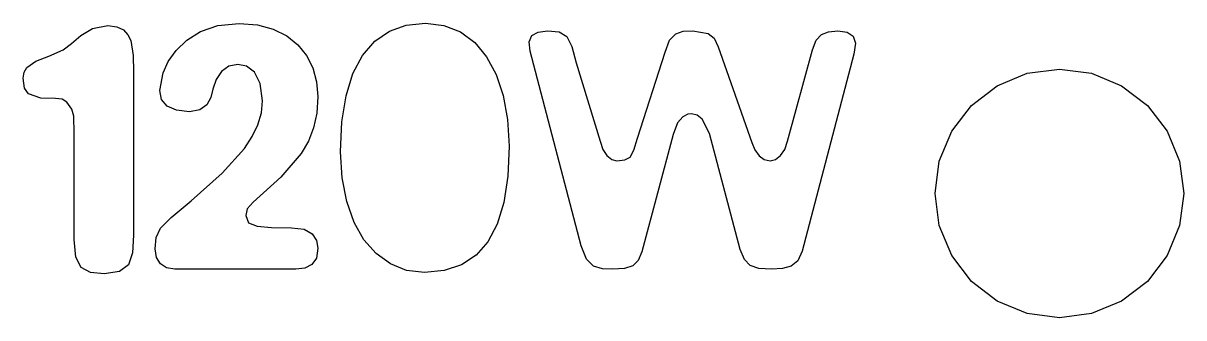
# Model space of a CAD drawing. Header units: metres. Extents: x 641 to 1235, y -1361 to -1021.
# Drawn here: x 910.86 to 924.86, y -1260.77 to -1257.22 of the extents above; entities that cross this region are included whole.
import ezdxf

# ---------------------------------------------------------------- set-up
doc = ezdxf.new("R2010")
doc.units = ezdxf.units.M

msp = doc.modelspace()

# ---------------------------------------------------------------- linework, layer by layer
at = {"layer": 'COMPONENT7'}
for p, q in [((911.557, -1257.365, 0), (911.698, -1257.282, 0)), ((911.698, -1257.282, 0), (911.883, -1257.246, 0)), ((911.883, -1257.246, 0), (911.991, -1257.259, 0)), ((911.991, -1257.259, 0), (912.07, -1257.297, 0)), ((913, -1257.317, 0), (913.209, -1257.245, 0)), ((913.209, -1257.245, 0), (913.466, -1257.221, 0)), ((913.466, -1257.221, 0), (913.686, -1257.238, 0)), ((913.686, -1257.238, 0), (913.877, -1257.289, 0)), ((913.877, -1257.289, 0), (914.041, -1257.37, 0)), ((915.278, -1257.314, 0), (915.482, -1257.241, 0)), ((915.482, -1257.241, 0), (915.714, -1257.217, 0)), ((915.714, -1257.217, 0), (915.936, -1257.243, 0)), ((915.936, -1257.243, 0), (916.134, -1257.322, 0)), ((911.445, -1257.462, 0), (911.557, -1257.365, 0)), ((912.07, -1257.297, 0), (912.124, -1257.355, 0)), ((912.124, -1257.355, 0), (912.16, -1257.427, 0)), ((912.16, -1257.427, 0), (912.189, -1257.605, 0)), ((912.706, -1257.546, 0), (912.834, -1257.423, 0)), ((912.834, -1257.423, 0), (913, -1257.317, 0)), ((914.041, -1257.37, 0), (914.174, -1257.476, 0)), ((915.103, -1257.435, 0), (915.278, -1257.314, 0)), ((916.134, -1257.322, 0), (916.307, -1257.45, 0)), ((916.964, -1257.442, 0), (916.998, -1257.366, 0)), ((916.998, -1257.366, 0), (917.074, -1257.323, 0)), ((917.074, -1257.323, 0), (917.187, -1257.309, 0)), ((917.187, -1257.309, 0), (917.326, -1257.322, 0)), ((917.326, -1257.322, 0), (917.418, -1257.377, 0)), ((917.418, -1257.377, 0), (917.479, -1257.496, 0)), ((918.603, -1257.564, 0), (918.658, -1257.421, 0)), ((918.658, -1257.421, 0), (918.731, -1257.344, 0)), ((918.731, -1257.344, 0), (918.823, -1257.313, 0)), ((918.823, -1257.313, 0), (918.937, -1257.309, 0)), ((918.937, -1257.309, 0), (919.124, -1257.342, 0)), ((919.124, -1257.342, 0), (919.195, -1257.398, 0)), ((919.195, -1257.398, 0), (919.245, -1257.502, 0)), ((920.38, -1257.538, 0), (920.424, -1257.421, 0)), ((920.424, -1257.421, 0), (920.488, -1257.353, 0)), ((920.488, -1257.353, 0), (920.574, -1257.32, 0)), ((920.574, -1257.32, 0), (920.688, -1257.309, 0)), ((920.688, -1257.309, 0), (920.799, -1257.325, 0)), ((920.799, -1257.325, 0), (920.87, -1257.373, 0)), ((920.87, -1257.373, 0), (920.898, -1257.459, 0)), ((911.17, -1257.614, 0), (911.346, -1257.537, 0)), ((911.346, -1257.537, 0), (911.445, -1257.462, 0)), ((912.612, -1257.679, 0), (912.706, -1257.546, 0)), ((914.174, -1257.476, 0), (914.278, -1257.605, 0)), ((914.956, -1257.606, 0), (915.103, -1257.435, 0)), ((916.307, -1257.45, 0), (916.451, -1257.621, 0)), ((916.976, -1257.555, 0), (916.964, -1257.442, 0)), ((917.592, -1259.903, 0), (916.976, -1257.555, 0)), ((917.479, -1257.496, 0), (917.53, -1257.696, 0)), ((918.269, -1258.602, 0), (918.603, -1257.564, 0)), ((919.245, -1257.502, 0), (919.65, -1258.655, 0)), ((920.081, -1258.637, 0), (920.38, -1257.538, 0)), ((920.898, -1257.459, 0), (920.881, -1257.59, 0)), ((910.904, -1257.75, 0), (911.014, -1257.673, 0)), ((911.014, -1257.673, 0), (911.17, -1257.614, 0)), ((912.189, -1257.605, 0), (912.191, -1257.801, 0)), ((912.552, -1257.814, 0), (912.612, -1257.679, 0)), ((914.278, -1257.605, 0), (914.354, -1257.755, 0)), ((914.839, -1257.824, 0), (914.956, -1257.606, 0)), ((916.451, -1257.621, 0), (916.566, -1257.834, 0)), ((917.53, -1257.696, 0), (917.82, -1258.637, 0)), ((920.881, -1257.59, 0), (920.257, -1259.964, 0)), ((910.862, -1257.88, 0), (910.873, -1257.806, 0)), ((910.873, -1257.806, 0), (910.904, -1257.75, 0)), ((912.191, -1257.801, 0), (912.191, -1259.771, 0)), ((912.508, -1258.029, 0), (912.552, -1257.814, 0)), ((913.255, -1257.798, 0), (913.189, -1257.895, 0)), ((913.343, -1257.734, 0), (913.255, -1257.798, 0)), ((913.449, -1257.713, 0), (913.343, -1257.734, 0)), ((913.554, -1257.735, 0), (913.449, -1257.713, 0)), ((913.651, -1257.807, 0), (913.554, -1257.735, 0)), ((913.721, -1257.943, 0), (913.651, -1257.807, 0)), ((914.354, -1257.755, 0), (914.4, -1257.922, 0)), ((914.756, -1258.091, 0), (914.839, -1257.824, 0)), ((916.566, -1257.834, 0), (916.651, -1258.087, 0)), ((910.878, -1258, 0), (910.862, -1257.88, 0)), ((913.189, -1257.895, 0), (913.15, -1258.012, 0)), ((913.748, -1258.152, 0), (913.721, -1257.943, 0)), ((914.4, -1257.922, 0), (914.416, -1258.101, 0)), ((910.926, -1258.069, 0), (910.878, -1258, 0)), ((911.076, -1258.119, 0), (910.926, -1258.069, 0)), ((911.251, -1258.124, 0), (911.076, -1258.119, 0)), ((911.331, -1258.134, 0), (911.251, -1258.124, 0)), ((912.53, -1258.135, 0), (912.508, -1258.029, 0)), ((913.123, -1258.113, 0), (913.075, -1258.201, 0)), ((913.15, -1258.012, 0), (913.123, -1258.113, 0)), ((914.416, -1258.101, 0), (914.403, -1258.3, 0)), ((914.706, -1258.405, 0), (914.756, -1258.091, 0)), ((916.651, -1258.087, 0), (916.704, -1258.376, 0)), ((911.39, -1258.17, 0), (911.331, -1258.134, 0)), ((911.45, -1258.252, 0), (911.39, -1258.17, 0)), ((911.474, -1258.339, 0), (911.45, -1258.252, 0)), ((912.598, -1258.216, 0), (912.53, -1258.135, 0)), ((912.71, -1258.267, 0), (912.598, -1258.216, 0)), ((912.868, -1258.284, 0), (912.71, -1258.267, 0)), ((912.994, -1258.262, 0), (912.868, -1258.284, 0)), ((913.075, -1258.201, 0), (912.994, -1258.262, 0)), ((913.734, -1258.297, 0), (913.748, -1258.152, 0)), ((911.478, -1258.548, 0), (911.474, -1258.339, 0)), ((913.693, -1258.441, 0), (913.734, -1258.297, 0)), ((914.403, -1258.3, 0), (914.365, -1258.477, 0)), ((914.69, -1258.768, 0), (914.706, -1258.405, 0)), ((916.704, -1258.376, 0), (916.722, -1258.698, 0)), ((918.816, -1258.344, 0), (918.753, -1258.419, 0)), ((918.876, -1258.315, 0), (918.816, -1258.344, 0)), ((918.92, -1258.311, 0), (918.876, -1258.315, 0)), ((918.99, -1258.326, 0), (918.92, -1258.311, 0)), ((919.05, -1258.372, 0), (918.99, -1258.326, 0)), ((919.14, -1258.548, 0), (919.05, -1258.372, 0)), ((911.478, -1259.824, 0), (911.478, -1258.548, 0)), ((913.625, -1258.584, 0), (913.693, -1258.441, 0)), ((914.365, -1258.477, 0), (914.303, -1258.637, 0)), ((918.753, -1258.419, 0), (918.7, -1258.557, 0)), ((919.509, -1259.947, 0), (919.14, -1258.548, 0)), ((913.53, -1258.726, 0), (913.625, -1258.584, 0)), ((914.303, -1258.637, 0), (914.216, -1258.787, 0)), ((917.82, -1258.637, 0), (917.854, -1258.738, 0)), ((918.227, -1258.749, 0), (918.269, -1258.602, 0)), ((918.7, -1258.557, 0), (918.322, -1259.973, 0)), ((919.65, -1258.655, 0), (919.685, -1258.745, 0)), ((920.046, -1258.738, 0), (920.081, -1258.637, 0)), ((913.26, -1259.026, 0), (913.53, -1258.726, 0)), ((914.216, -1258.787, 0), (913.97, -1259.073, 0)), ((914.708, -1259.083, 0), (914.69, -1258.768, 0)), ((916.722, -1258.698, 0), (916.706, -1259.063, 0)), ((917.854, -1258.738, 0), (917.902, -1258.813, 0)), ((917.902, -1258.813, 0), (917.959, -1258.859, 0)), ((918.181, -1258.831, 0), (918.227, -1258.749, 0)), ((919.685, -1258.745, 0), (919.736, -1258.815, 0)), ((919.736, -1258.815, 0), (919.799, -1258.86, 0)), ((919.934, -1258.859, 0), (919.995, -1258.813, 0)), ((919.995, -1258.813, 0), (920.046, -1258.738, 0)), ((917.959, -1258.859, 0), (918.023, -1258.875, 0)), ((918.023, -1258.875, 0), (918.117, -1258.866, 0)), ((918.117, -1258.866, 0), (918.181, -1258.831, 0)), ((919.799, -1258.86, 0), (919.87, -1258.875, 0)), ((919.87, -1258.875, 0), (919.934, -1258.859, 0)), ((912.886, -1259.357, 0), (913.26, -1259.026, 0)), ((913.97, -1259.073, 0), (913.634, -1259.376, 0)), ((914.764, -1259.368, 0), (914.708, -1259.083, 0)), ((916.706, -1259.063, 0), (916.658, -1259.377, 0)), ((912.646, -1259.558, 0), (912.886, -1259.357, 0)), ((913.634, -1259.376, 0), (913.564, -1259.457, 0)), ((914.854, -1259.618, 0), (914.764, -1259.368, 0)), ((916.658, -1259.377, 0), (916.578, -1259.64, 0)), ((913.564, -1259.457, 0), (913.546, -1259.534, 0)), ((912.519, -1259.687, 0), (912.646, -1259.558, 0)), ((913.546, -1259.534, 0), (913.581, -1259.622, 0)), ((913.581, -1259.622, 0), (913.684, -1259.666, 0)), ((913.684, -1259.666, 0), (913.856, -1259.682, 0)), ((914.971, -1259.827, 0), (914.854, -1259.618, 0)), ((916.578, -1259.64, 0), (916.466, -1259.852, 0)), ((912.191, -1259.771, 0), (912.18, -1259.986, 0)), ((912.455, -1259.938, 0), (912.466, -1259.8, 0)), ((912.466, -1259.8, 0), (912.519, -1259.687, 0)), ((913.856, -1259.682, 0), (914.099, -1259.684, 0)), ((914.099, -1259.684, 0), (914.252, -1259.702, 0)), ((914.252, -1259.702, 0), (914.348, -1259.756, 0)), ((914.348, -1259.756, 0), (914.399, -1259.836, 0)), ((911.498, -1260.037, 0), (911.478, -1259.824, 0)), ((912.47, -1260.04, 0), (912.455, -1259.938, 0)), ((914.416, -1259.93, 0), (914.398, -1260.049, 0)), ((914.399, -1259.836, 0), (914.416, -1259.93, 0)), ((915.117, -1259.995, 0), (914.971, -1259.827, 0)), ((916.466, -1259.852, 0), (916.323, -1260.014, 0)), ((917.655, -1260.061, 0), (917.592, -1259.903, 0)), ((919.559, -1260.067, 0), (919.509, -1259.947, 0)), ((911.562, -1260.162, 0), (911.498, -1260.037, 0)), ((912.18, -1259.986, 0), (912.132, -1260.129, 0)), ((912.517, -1260.118, 0), (912.47, -1260.04, 0)), ((914.398, -1260.049, 0), (914.343, -1260.127, 0)), ((915.29, -1260.12, 0), (915.117, -1259.995, 0)), ((916.323, -1260.014, 0), (916.148, -1260.13, 0)), ((917.741, -1260.145, 0), (917.655, -1260.061, 0)), ((918.28, -1260.077, 0), (918.216, -1260.143, 0)), ((918.322, -1259.973, 0), (918.28, -1260.077, 0)), ((919.628, -1260.138, 0), (919.559, -1260.067, 0)), ((920.204, -1260.083, 0), (920.125, -1260.147, 0)), ((920.257, -1259.964, 0), (920.204, -1260.083, 0)), ((911.674, -1260.222, 0), (911.562, -1260.162, 0)), ((911.839, -1260.237, 0), (911.674, -1260.222, 0)), ((912.024, -1260.211, 0), (911.839, -1260.237, 0)), ((912.132, -1260.129, 0), (912.024, -1260.211, 0)), ((912.591, -1260.168, 0), (912.517, -1260.118, 0)), ((912.692, -1260.184, 0), (912.591, -1260.168, 0)), ((914.152, -1260.184, 0), (912.692, -1260.184, 0)), ((914.259, -1260.17, 0), (914.152, -1260.184, 0)), ((914.343, -1260.127, 0), (914.259, -1260.17, 0)), ((915.486, -1260.197, 0), (915.29, -1260.12, 0)), ((915.701, -1260.223, 0), (915.486, -1260.197, 0)), ((915.94, -1260.2, 0), (915.701, -1260.223, 0)), ((916.148, -1260.13, 0), (915.94, -1260.2, 0)), ((917.847, -1260.178, 0), (917.741, -1260.145, 0)), ((917.97, -1260.184, 0), (917.847, -1260.178, 0)), ((918.115, -1260.176, 0), (917.97, -1260.184, 0)), ((918.216, -1260.143, 0), (918.115, -1260.176, 0)), ((919.732, -1260.173, 0), (919.628, -1260.138, 0)), ((919.887, -1260.184, 0), (919.732, -1260.173, 0)), ((920.019, -1260.175, 0), (919.887, -1260.184, 0)), ((920.125, -1260.147, 0), (920.019, -1260.175, 0))]:
    msp.add_line(p, q, dxfattribs=at)
at = {"layer": 'GROUP3'}
for p, q in [((922.609, -1257.97, 0), (922.97, -1257.82, 0)), ((922.97, -1257.82, 0), (923.359, -1257.769, 0)), ((923.359, -1257.769, 0), (923.747, -1257.82, 0)), ((923.747, -1257.82, 0), (924.109, -1257.97, 0)), ((922.298, -1258.208, 0), (922.609, -1257.97, 0)), ((924.109, -1257.97, 0), (924.419, -1258.208, 0)), ((922.06, -1258.519, 0), (922.298, -1258.208, 0)), ((924.419, -1258.208, 0), (924.658, -1258.519, 0)), ((921.91, -1258.881, 0), (922.06, -1258.519, 0)), ((924.658, -1258.519, 0), (924.807, -1258.881, 0)), ((921.859, -1259.269, 0), (921.91, -1258.881, 0)), ((924.807, -1258.881, 0), (924.859, -1259.269, 0)), ((921.91, -1259.657, 0), (921.859, -1259.269, 0)), ((924.859, -1259.269, 0), (924.807, -1259.657, 0)), ((922.06, -1260.019, 0), (921.91, -1259.657, 0)), ((924.807, -1259.657, 0), (924.658, -1260.019, 0)), ((922.298, -1260.33, 0), (922.06, -1260.019, 0)), ((924.658, -1260.019, 0), (924.419, -1260.33, 0)), ((922.609, -1260.568, 0), (922.298, -1260.33, 0)), ((924.419, -1260.33, 0), (924.109, -1260.568, 0)), ((922.97, -1260.718, 0), (922.609, -1260.568, 0)), ((924.109, -1260.568, 0), (923.747, -1260.718, 0)), ((923.359, -1260.769, 0), (922.97, -1260.718, 0)), ((923.747, -1260.718, 0), (923.359, -1260.769, 0))]:
    msp.add_line(p, q, dxfattribs=at)

doc.saveas('drawing.dxf')
